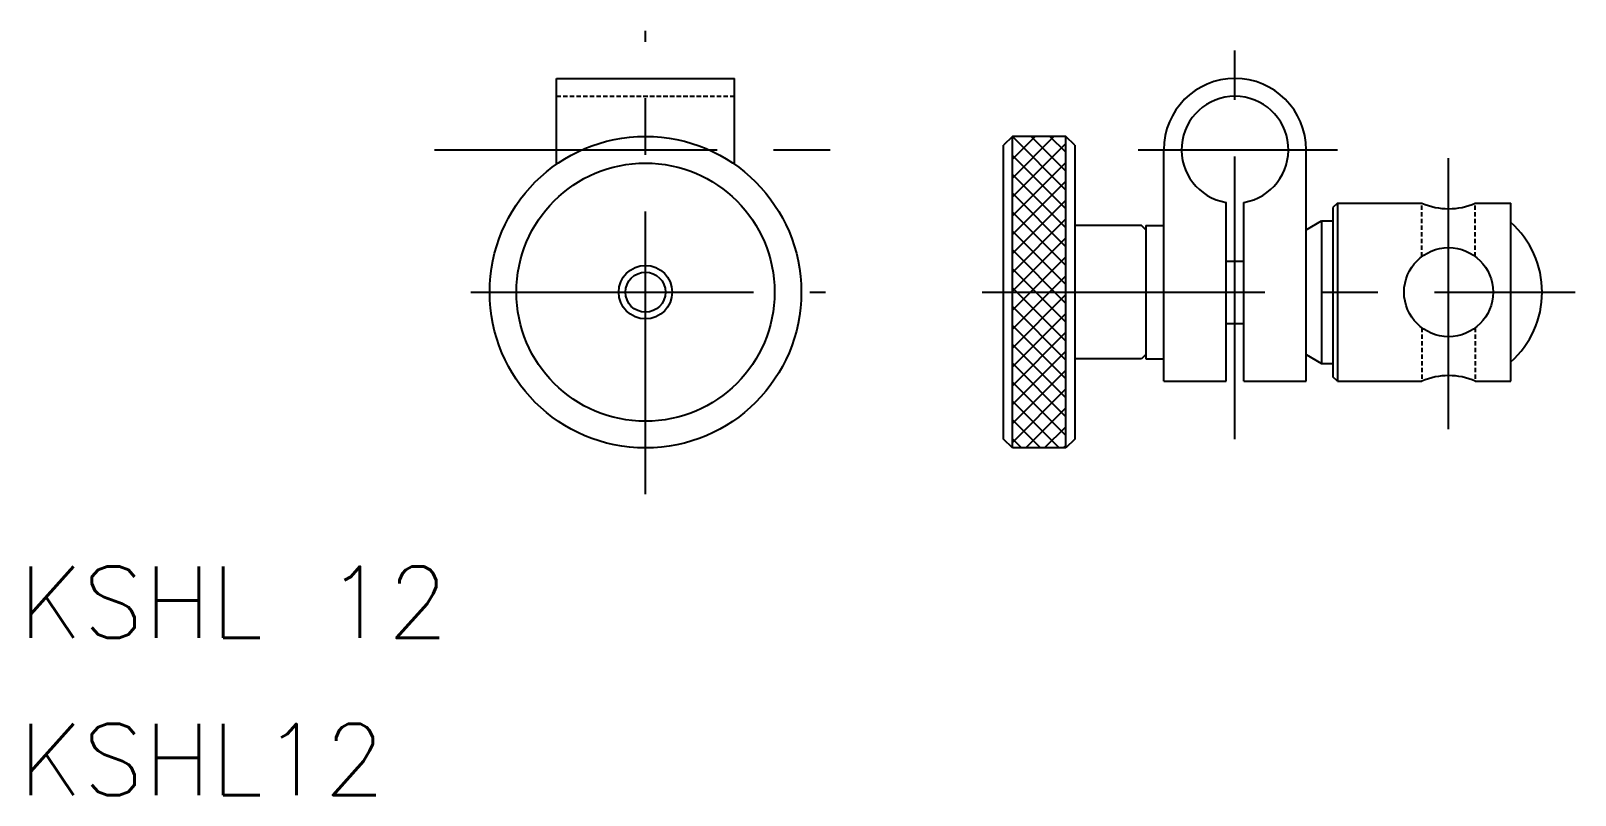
# Model space of a CAD drawing. Extents: x 15 to 188, y 33 to 118.
import ezdxf

# ---------------------------------------------------------------- set-up
doc = ezdxf.new("R2010")
doc.units = 0
doc.linetypes.add('CENTER', pattern=[50.8, 31.75, -6.35, 6.35, -6.35])
doc.linetypes.add('DASHED', pattern=[0.75, 0.5, -0.25])
doc.layers.get('0').update_dxf_attribs({"linetype": 'CONTINUOUS'})
doc.layers.add('CENTER', color=1, linetype='CENTER')
doc.styles.get("Standard").update_dxf_attribs({"font": 'txt.shx'})

msp = doc.modelspace()

# ---------------------------------------------------------------- linework, layer by layer
at = {"linetype": 'CONTINUOUS'}
for p, q in [((73.74, 112.99), (93.74, 112.99)), ((73.74, 103.35), (73.74, 112.99)), ((93.74, 103.35), (93.74, 112.99)), ((124.96, 106.49), (123.96, 105.49)), ((124.96, 71.49), (124.96, 106.49)), ((130.96, 106.49), (124.96, 106.49)), ((130.96, 71.49), (130.96, 106.49)), ((131.96, 105.49), (130.96, 106.49)), ((123.96, 72.49), (123.96, 105.49)), ((131.96, 105.49), (131.96, 72.49)), ((141.96, 78.99), (141.96, 104.99)), ((157.96, 78.99), (157.96, 104.99)), ((148.96, 78.99), (148.96, 99.07)), ((150.96, 78.99), (150.96, 99.07)), ((161.46, 98.99), (160.96, 98.49)), ((161.46, 98.99), (170.96, 98.99)), ((176.96, 98.99), (180.96, 98.99)), ((180.96, 78.99), (180.96, 98.99)), ((160.96, 98.49), (160.96, 79.49)), ((139.46, 96.49), (131.96, 96.49)), ((139.96, 95.99), (139.46, 96.49)), ((139.96, 96.49), (139.96, 81.49)), ((139.96, 96.49), (141.96, 96.49)), ((157.96, 95.99), (159.69, 96.99)), ((159.69, 96.99), (160.96, 96.99)), ((148.96, 92.49), (150.96, 92.49)), ((148.96, 85.49), (150.96, 85.49)), ((139.96, 81.99), (139.46, 81.49)), ((157.96, 81.99), (159.69, 80.99)), ((139.46, 81.49), (131.96, 81.49)), ((139.96, 81.49), (141.96, 81.49)), ((159.69, 80.99), (160.96, 80.99)), ((141.96, 78.99), (148.96, 78.99)), ((150.96, 78.99), (157.96, 78.99)), ((161.46, 78.99), (160.96, 79.49)), ((161.46, 78.99), (170.96, 78.99)), ((176.96, 78.99), (180.96, 78.99)), ((124.96, 71.49), (123.96, 72.49)), ((130.96, 71.49), (124.96, 71.49)), ((130.69, 71.49), (130.96, 71.75)), ((131.96, 72.49), (130.96, 71.49))]:
    msp.add_line(p, q, dxfattribs=at)
at = {"color": 3, "linetype": 'DASHED'}
for p, q in [((73.74, 110.99), (93.74, 110.99)), ((170.96, 92.99), (170.96, 98.99)), ((176.96, 92.99), (176.96, 98.99)), ((170.96, 84.99), (170.96, 78.99)), ((176.96, 84.99), (176.96, 78.99))]:
    msp.add_line(p, q, dxfattribs=at)
at = {"color": 3, "linetype": 'CONTINUOUS'}
for p, q in [((124.96, 101.81), (129.63, 106.49)), ((124.96, 103.94), (127.51, 106.49)), ((130.96, 100.46), (124.96, 106.46)), ((130.96, 102.58), (127.05, 106.49)), ((130.96, 104.7), (129.17, 106.49)), ((124.96, 99.69), (130.96, 105.69)), ((130.96, 98.34), (124.96, 104.34)), ((124.96, 97.57), (130.96, 103.57)), ((130.96, 96.22), (124.96, 102.22)), ((124.96, 95.45), (130.96, 101.45)), ((130.96, 94.1), (124.96, 100.1)), ((124.96, 93.33), (130.96, 99.33)), ((130.96, 91.98), (124.96, 97.98)), ((124.96, 91.21), (130.96, 97.21)), ((130.96, 89.85), (124.96, 95.85)), ((124.96, 89.09), (130.96, 95.09)), ((130.96, 87.73), (124.96, 93.73)), ((124.96, 86.97), (130.96, 92.97)), ((124.96, 86.97), (130.96, 92.97)), ((130.96, 85.61), (124.96, 91.61)), ((124.96, 84.84), (130.96, 90.84)), ((130.96, 83.49), (124.96, 89.49)), ((124.96, 82.72), (130.96, 88.72)), ((130.96, 81.37), (124.96, 87.37)), ((124.96, 80.6), (130.96, 86.6)), ((130.96, 79.25), (124.96, 85.25)), ((124.96, 78.48), (130.96, 84.48)), ((130.96, 77.13), (124.96, 83.13)), ((124.96, 76.36), (130.96, 82.36)), ((130.96, 75), (124.96, 81)), ((124.96, 74.24), (130.96, 80.24)), ((130.96, 72.88), (124.96, 78.88)), ((124.96, 72.12), (130.96, 78.12)), ((130.23, 71.49), (124.96, 76.76)), ((128.11, 71.49), (124.96, 74.64)), ((126.45, 71.49), (130.96, 75.99)), ((128.57, 71.49), (130.96, 73.87)), ((125.99, 71.49), (124.96, 72.52))]:
    msp.add_line(p, q, dxfattribs=at)
for p, q in [((161.46, 98.99), (161.46, 78.99)), ((159.69, 96.99), (159.69, 80.99))]:
    msp.add_line(p, q)
at = {"linetype": 'CONTINUOUS'}
for centre, radius in [((83.74, 88.99), 17.5), ((83.74, 88.99), 14.5), ((173.96, 88.99), 5), ((83.74, 88.99), 2.25)]:
    msp.add_circle(centre, radius, dxfattribs=at)
at = {"color": 3, "linetype": 'CONTINUOUS'}
msp.add_circle((83.74, 88.99), 3, dxfattribs=at)
at = {"linetype": 'CONTINUOUS'}
for centre, radius, start, end in [((149.96, 104.99), 8, 0, 180), ((149.96, 104.99), 6, 279.5941, 260.4059), ((173.96, 105.86), 7.5, 246.4218, 293.5782), ((173.96, 88.99), 10.5, 311.8103, 48.1897), ((173.96, 72.12), 7.5, 66.4218, 113.5782)]:
    msp.add_arc(centre, radius, start, end, dxfattribs=at)
msp.add_point((83.74, 88.99))
at = {"layer": 'CENTER'}
for p, q in [((83.74, 66.31), (83.74, 118.33)), ((149.96, 72.49), (149.96, 116.13)), ((60.04, 104.99), (105.69, 104.99)), ((139.07, 104.99), (161.46, 104.99)), ((173.96, 73.62), (173.96, 104.05)), ((64.11, 88.99), (103.96, 88.99)), ((121.57, 88.99), (188.17, 88.99))]:
    msp.add_line(p, q, dxfattribs=at)

# ---------------------------------------------------------------- texts
for s, p in [('KSHL 12', (13.33, 50.17)), ('KSHL12', (13.33, 32.51))]:
    msp.add_text(s, height=8).set_placement(p)

doc.saveas('drawing.dxf')
